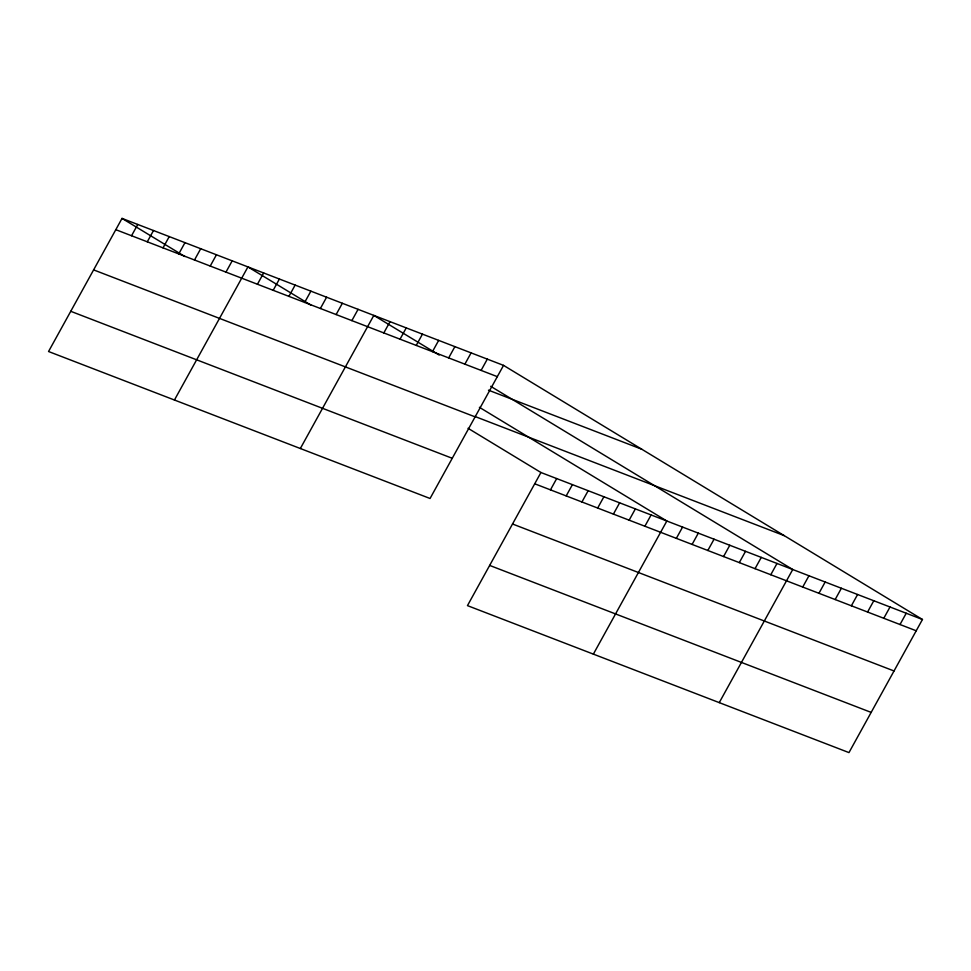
<?xml version="1.0" encoding="UTF-8"?>
<svg xmlns="http://www.w3.org/2000/svg" width="971" height="971" viewBox="0 0 971 971"><rect width="100%" height="100%" fill="white"/><g stroke="black" fill="none" stroke-linecap="round" stroke-linejoin="round"><path stroke-width="1.46" d="M503.536 365.375L122.03 218.402L48.55 351.514L430.056 498.487L503.536 365.375L922.45 619.486L848.97 752.598L467.464 605.625L540.944 472.513L922.45 619.486M131.546 235.747L137.773 224.459M147.276 241.803L153.503 230.528M163.019 247.872L169.245 236.584M178.749 253.929L184.976 242.653M194.491 259.997L200.718 248.71M210.221 266.054L216.448 254.778M225.964 272.123L232.19 260.835M174.44 400.016L247.933 266.904L310.769 305.015M257.436 284.248L263.663 272.96M273.179 290.305L279.405 279.029M288.909 296.373L295.135 285.086M304.651 302.43L310.878 291.154M320.381 308.499L326.608 297.211M336.124 314.555L342.35 303.28M351.854 320.624L358.081 309.336M300.342 448.517L373.823 315.405L439.171 355.046M383.812 332.932L390.039 321.644M400.028 339.182L406.254 327.895M416.231 345.421L422.458 334.145M432.447 351.672L438.674 340.384M448.663 357.923L454.889 346.635M464.878 364.161L471.105 352.886M481.094 370.412L487.321 359.124M550.46 489.857L556.686 478.569M566.19 495.914L572.429 484.638M581.932 501.983L588.159 490.695M597.675 508.039L603.901 496.764M613.405 514.108L619.632 502.832M629.147 520.165L635.374 508.889M644.878 526.233L651.104 514.958M593.366 654.126L666.846 521.014L479.395 407.31M676.35 538.359L682.577 527.083M692.092 544.428L698.319 533.14M707.823 550.484L714.061 539.208M723.565 556.553L729.791 545.265M739.307 562.61L745.534 551.334M755.037 568.678L761.264 557.39M770.78 574.735L777.006 563.459M719.256 702.628L792.737 569.516L490.695 386.3M802.726 587.042L808.952 575.767M818.941 593.293L825.168 582.005M835.157 599.544L841.384 588.256M851.373 605.783L857.599 594.507M867.576 612.033L873.803 600.746M883.792 618.272L890.019 606.996M900.008 624.523L906.234 613.247M115.804 229.678L497.31 376.651M488.462 390.172L641.77 449.233M474.831 416.438L784.204 535.628M93.617 269.889L475.11 416.862M534.718 483.789L916.223 630.774M70.749 311.303L452.243 458.288M512.53 524L894.024 670.973M489.663 565.425L871.157 712.398M122.03 218.402L184.866 256.514M468.058 428.296L540.944 472.513"/></g></svg>
